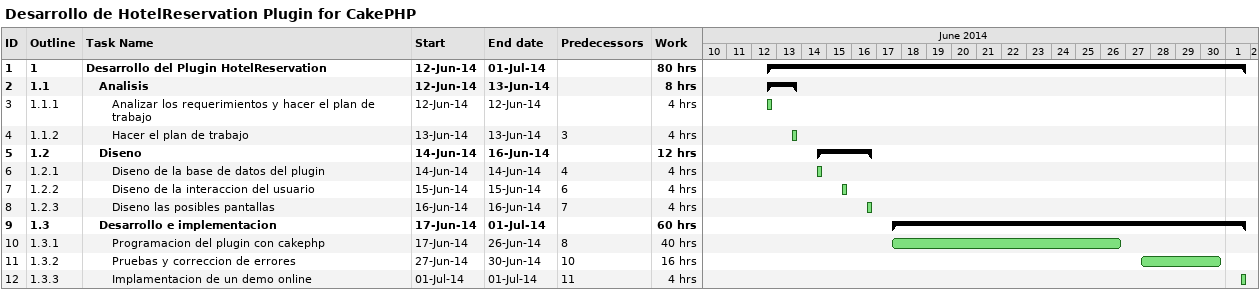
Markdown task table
Desarrollo de HotelReservation Plugin for CakePHP

| ID | WBS | Task | Start | Finish | Predecessors | Work (h) |
|---|---|---|---|---|---|---|
| 1 | 1 | **Desarrollo del Plugin HotelReservation** | 2014-06-12 | 2014-07-01 |  | 80 |
| 2 | 1.1 | **Analisis** | 2014-06-12 | 2014-06-13 |  | 8 |
| 3 | 1.1.1 | Analizar los requerimientos y hacer el plan de trabajo | 2014-06-12 | 2014-06-12 |  | 4 |
| 4 | 1.1.2 | Hacer el plan de trabajo | 2014-06-13 | 2014-06-13 | 3 | 4 |
| 5 | 1.2 | **Diseno** | 2014-06-14 | 2014-06-16 |  | 12 |
| 6 | 1.2.1 | Diseno de la base de datos del plugin | 2014-06-14 | 2014-06-14 | 4 | 4 |
| 7 | 1.2.2 | Diseno de la interaccion del usuario | 2014-06-15 | 2014-06-15 | 6 | 4 |
| 8 | 1.2.3 | Diseno las posibles pantallas | 2014-06-16 | 2014-06-16 | 7 | 4 |
| 9 | 1.3 | **Desarrollo e implementacion** | 2014-06-17 | 2014-07-01 |  | 60 |
| 10 | 1.3.1 | Programacion del plugin con cakephp | 2014-06-17 | 2014-06-26 | 8 | 40 |
| 11 | 1.3.2 | Pruebas y correccion de errores | 2014-06-27 | 2014-06-30 | 10 | 16 |
| 12 | 1.3.3 | Implamentacion de un demo online | 2014-07-01 | 2014-07-01 | 11 | 4 |
